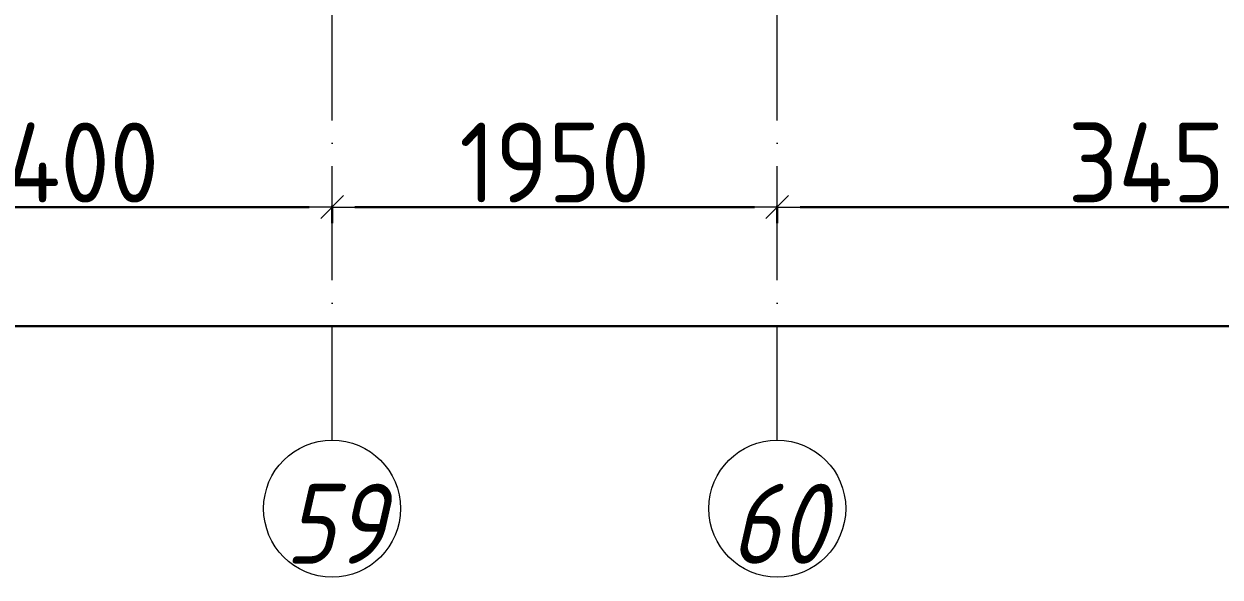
# Model space of a CAD drawing. Header units: millimetres. Extents: x -213536 to 1564669, y -45299 to 942238.
# Drawn here: x -125917 to -120677, y 105162 to 107585 of the extents above; entities that cross this region are included whole.
import ezdxf

# ---------------------------------------------------------------- set-up
doc = ezdxf.new("R2010")
doc.units = ezdxf.units.MM
doc.linetypes.add('50_200_ШТРИХ_1Т_ш5_п1_п1_', pattern=[700, 500, -100, 0, -100])
for name, color, linetype, lineweight in [('Оси', 7, 'Continuous', 9), ('Оси-1', 7, 'Continuous', 20), ('Оси-2', 7, '50_200_ШТРИХ_1Т_ш5_п1_п1_', 9), ('Размеры', 7, 'Continuous', 15)]:
    doc.layers.add(name, color=color, linetype=linetype, lineweight=lineweight)
doc.styles.add('ISOCPEUR_I_1', font='isocpeui.ttf', dxfattribs={"width": 0.85, "height": 2.5})
doc.styles.add('СПДС', font='isocpeur.ttf', dxfattribs={"width": 0.9})
doc.dimstyles.new('Размера А3', dxfattribs={"dimtxt": 200, "dimasz": 100, "dimexe": 70, "dimexo": 100, "dimgap": 20, "dimtad": 1, "dimdec": 0, "dimrnd": 10, "dimzin": 0, "dimdsep": 46, "dimtxsty": 'СПДС', "dimblk": 'ARROWHEAD_6', "dimcen": 1, "dimclrd": 256, "dimclre": 256, "dimclrt": 256, "dimazin": 0, "dimtfac": 1, "dimtdec": 0, "dimtmove": 2, "dimatfit": 3, "dimfxl": 1, "dimtolj": 1, "dimtzin": 0, "dimarcsym": 0})

# ---------------------------------------------------------------- blocks, each defined once
blk = doc.blocks.new('Ось сетки - Круг_Ø6_00__ISO-2_5_0_9K_-16731441-АИ2_02_План отделки стен 2-го этажа _Часть 2_')
at = {"layer": 'Оси-1'}
blk.add_circle((0, 0), 3, dxfattribs=at)
blk = doc.blocks.new('ARROWHEAD_6')
at = {"color": 0, "linetype": 'Continuous'}
for p, q in [((0, 0), (-1, 0)), ((-0.5, -0.5), (0.5, 0.5))]:
    blk.add_line(p, q, dxfattribs=at)
blk = doc.blocks.new('*D3050')
at = {"layer": 'Defpoints', "color": 0, "transparency": 16777216}
for p in [(289895.6, 211721.4), (292295.6, 211721.4), (292295.6, 211615.3)]:
    blk.add_point(p, dxfattribs=at)
at = {"layer": 'Размеры', "lineweight": -2, "transparency": 16777216}
for p, q in [((289895.6, 211621.4), (289895.6, 211545.3)), ((289995.6, 211615.3), (292195.6, 211615.3)), ((292295.6, 211621.4), (292295.6, 211545.3))]:
    blk.add_line(p, q, dxfattribs=at)
at = {"layer": 'Размеры', "lineweight": -2, "transparency": 16777216, "xscale": 100, "yscale": 100, "zscale": 100, "rotation": 180}
blk.add_blockref('ARROWHEAD_6', (289895.6, 211615.3), dxfattribs=at)
at = {"layer": 'Размеры', "lineweight": -2, "transparency": 16777216, "xscale": 100, "yscale": 100, "zscale": 100}
blk.add_blockref('ARROWHEAD_6', (292295.6, 211615.3), dxfattribs=at)
at = {"layer": 'Размеры', "lineweight": 25, "transparency": 16777216, "insert": (291095.6, 211810.3), "char_height": 350, "width": 2.564, "attachment_point": 5, "style": 'СПДС'}
blk.add_mtext('\\A1;2400', dxfattribs=at)
blk = doc.blocks.new('*D3051')
at = {"layer": 'Defpoints', "color": 0, "transparency": 16777216}
for p in [(292295.6, 211721.4), (294245.6, 211721.4), (294245.6, 211615.3)]:
    blk.add_point(p, dxfattribs=at)
at = {"layer": 'Размеры', "lineweight": -2, "transparency": 16777216}
for p, q in [((292295.6, 211621.4), (292295.6, 211545.3)), ((292395.6, 211615.3), (294145.6, 211615.3)), ((294245.6, 211621.4), (294245.6, 211545.3))]:
    blk.add_line(p, q, dxfattribs=at)
at = {"layer": 'Размеры', "lineweight": -2, "transparency": 16777216, "xscale": 100, "yscale": 100, "zscale": 100, "rotation": 180}
blk.add_blockref('ARROWHEAD_6', (292295.6, 211615.3), dxfattribs=at)
at = {"layer": 'Размеры', "lineweight": -2, "transparency": 16777216, "xscale": 100, "yscale": 100, "zscale": 100}
blk.add_blockref('ARROWHEAD_6', (294245.6, 211615.3), dxfattribs=at)
at = {"layer": 'Размеры', "lineweight": 25, "transparency": 16777216, "insert": (293270.6, 211810.3), "char_height": 350, "width": 2.3, "attachment_point": 5, "style": 'СПДС'}
blk.add_mtext('\\A1;1950', dxfattribs=at)
blk = doc.blocks.new('*D3052')
at = {"layer": 'Defpoints', "color": 0, "transparency": 16777216}
for p in [(294245.6, 211721.4), (297695.6, 211721.4), (297695.6, 211615.3)]:
    blk.add_point(p, dxfattribs=at)
at = {"layer": 'Размеры', "lineweight": -2, "transparency": 16777216}
for p, q in [((294245.6, 211621.4), (294245.6, 211545.3)), ((294345.6, 211615.3), (297595.6, 211615.3)), ((297695.6, 211621.4), (297695.6, 211545.3))]:
    blk.add_line(p, q, dxfattribs=at)
at = {"layer": 'Размеры', "lineweight": -2, "transparency": 16777216, "xscale": 100, "yscale": 100, "zscale": 100, "rotation": 180}
blk.add_blockref('ARROWHEAD_6', (294245.6, 211615.3), dxfattribs=at)
at = {"layer": 'Размеры', "lineweight": -2, "transparency": 16777216, "xscale": 100, "yscale": 100, "zscale": 100}
blk.add_blockref('ARROWHEAD_6', (297695.6, 211615.3), dxfattribs=at)
at = {"layer": 'Размеры', "lineweight": 25, "transparency": 16777216, "insert": (295970.6, 211810.3), "char_height": 350, "width": 2.564, "attachment_point": 5, "style": 'СПДС'}
blk.add_mtext('\\A1;3450', dxfattribs=at)
blk = doc.blocks.new('*D3055')
at = {"layer": 'Defpoints', "color": 0, "transparency": 16777216}
for p in [(206245.6, 211200.2), (309745.6, 211200.2), (309745.6, 211094.1)]:
    blk.add_point(p, dxfattribs=at)
at = {"layer": 'Размеры', "lineweight": -2, "transparency": 16777216}
for p, q in [((206245.6, 211100.2), (206245.6, 211024.1)), ((206345.6, 211094.1), (309645.6, 211094.1)), ((309745.6, 211100.2), (309745.6, 211024.1))]:
    blk.add_line(p, q, dxfattribs=at)
at = {"layer": 'Размеры', "lineweight": -2, "transparency": 16777216, "xscale": 100, "yscale": 100, "zscale": 100, "rotation": 180}
blk.add_blockref('ARROWHEAD_6', (206245.6, 211094.1), dxfattribs=at)
at = {"layer": 'Размеры', "lineweight": -2, "transparency": 16777216, "xscale": 100, "yscale": 100, "zscale": 100}
blk.add_blockref('ARROWHEAD_6', (309745.6, 211094.1), dxfattribs=at)
at = {"layer": 'Размеры', "lineweight": 25, "transparency": 16777216, "insert": (257995.6, 211289.1), "char_height": 350, "width": 3.544, "attachment_point": 5, "style": 'СПДС'}
blk.add_mtext('\\A1;103500', dxfattribs=at)
blk = doc.blocks.new('Оси1')
at = {"layer": 'Оси-2'}
for p, q in [((294245.6, 210594.5), (294245.6, 264395.4)), ((292295.6, 210594.5), (292295.6, 263125.4))]:
    blk.add_line(p, q, dxfattribs=at)
at = {"layer": 'Оси-1', "xscale": 99.99999999999993, "yscale": 99.99999999999993, "zscale": 99.99999999999993}
for p in [(292295.6, 210294.5), (294245.6, 210294.5)]:
    blk.add_blockref('Ось сетки - Круг_Ø6_00__ISO-2_5_0_9K_-16731441-АИ2_02_План отделки стен 2-го этажа _Часть 2_', p, dxfattribs=at)
at = {"layer": 'Оси', "char_height": 350, "width": 404.05, "attachment_point": 1, "style": 'ISOCPEUR_I_1'}
for s, insert in [('59', (292090.7, 210403.3)), ('60', (294040.7, 210403.3))]:
    blk.add_mtext(s, dxfattribs=dict(at, insert=insert))
at = {"layer": 'Размеры', "lineweight": 25}
for base, p1, p2, picture, middle in [((292295.6, 211615.3), (289895.6, 211721.4), (292295.6, 211721.4), '*D3050', (291095.6, 211810.3)), ((294245.6, 211615.3), (292295.6, 211721.4), (294245.6, 211721.4), '*D3051', (293270.6, 211810.3)), ((297695.6, 211615.3), (294245.6, 211721.4), (297695.6, 211721.4), '*D3052', (295970.6, 211810.3)), ((309745.6, 211094.1), (206245.6, 211200.2), (309745.6, 211200.2), '*D3055', (257995.6, 211289.1))]:
    dim = blk.add_linear_dim(base=base, p1=p1, p2=p2, dimstyle='Размера А3', override={"dimtxt": 350}, dxfattribs=at)
    dim.commit()
    dim.dimension.update_dxf_attribs({"geometry": picture, "text_midpoint": middle})

msp = doc.modelspace()

# ---------------------------------------------------------------- block references
at = {"color": 2, "lineweight": 30}
msp.add_blockref('Оси1', (-416862.6, -104832.4), dxfattribs=at)

doc.saveas('drawing.dxf')
